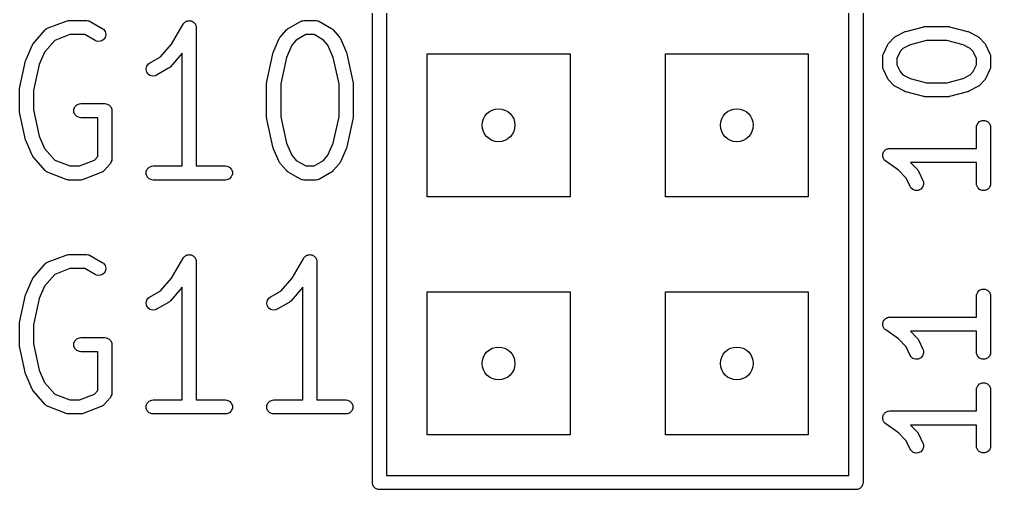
# Model space of a CAD drawing. Extents: x 0.22 to 2.57, y 0.23 to 2.1.
# Drawn here: x 2.1611 to 2.5687, y 0.5959 to 0.7933 of the extents above; entities that cross this region are included whole.
import ezdxf

# ---------------------------------------------------------------- set-up
doc = ezdxf.new("R2010")
doc.units = 0
doc.header["$MEASUREMENT"] = 0
doc.layers.add('BLACK', color=7, linetype='CONTINUOUS')

msp = doc.modelspace()

# ---------------------------------------------------------------- linework, layer by layer
at = {"layer": 'BLACK', "linetype": 'CONTINUOUS'}
for p, q in [((2.30925, 0.59882), (2.30925, 1.79882)), ((2.51516, 1.79882), (2.51516, 0.59882)), ((2.31516, 1.79587), (2.31516, 0.60177)), ((2.50925, 0.60177), (2.50925, 1.79587)), ((2.17312, 0.78967), (2.18072, 0.79258)), ((2.18072, 0.79258), (2.18115, 0.79269)), ((2.18115, 0.79269), (2.1812, 0.79271)), ((2.1812, 0.79271), (2.18124, 0.79272)), ((2.18124, 0.79272), (2.18128, 0.79273)), ((2.18128, 0.79273), (2.18133, 0.79273)), ((2.18133, 0.79273), (2.18177, 0.79277)), ((2.18177, 0.79277), (2.18937, 0.79277)), ((2.18937, 0.79277), (2.18994, 0.79271)), ((2.18994, 0.79271), (2.19012, 0.79264)), ((2.19012, 0.79264), (2.19031, 0.79262)), ((2.19031, 0.79262), (2.19084, 0.79238)), ((2.19084, 0.79238), (2.1959, 0.78947)), ((2.22492, 0.78283), (2.22984, 0.7913)), ((2.22984, 0.7913), (2.22992, 0.79141)), ((2.22992, 0.79141), (2.22994, 0.79146)), ((2.22994, 0.79146), (2.22999, 0.79151)), ((2.22999, 0.79151), (2.23018, 0.79177)), ((2.23018, 0.79177), (2.23048, 0.792)), ((2.23048, 0.792), (2.23075, 0.79227)), ((2.23075, 0.79227), (2.23093, 0.79235)), ((2.23093, 0.79235), (2.23109, 0.79247)), ((2.23109, 0.79247), (2.23146, 0.79257)), ((2.23146, 0.79257), (2.23182, 0.79271)), ((2.23182, 0.79271), (2.23201, 0.79271)), ((2.23201, 0.79271), (2.23221, 0.79277)), ((2.23221, 0.79277), (2.23258, 0.79271)), ((2.23258, 0.79271), (2.23297, 0.79271)), ((2.23297, 0.79271), (2.23315, 0.79264)), ((2.23315, 0.79264), (2.23335, 0.79261)), ((2.23335, 0.79261), (2.23368, 0.79242)), ((2.23368, 0.79242), (2.23403, 0.79227)), ((2.23403, 0.79227), (2.23417, 0.79213)), ((2.23417, 0.79213), (2.23434, 0.79203)), ((2.23434, 0.79203), (2.23458, 0.79173)), ((2.23458, 0.79173), (2.23485, 0.79146)), ((2.23485, 0.79146), (2.23492, 0.79128)), ((2.23492, 0.79128), (2.23504, 0.79112)), ((2.23504, 0.79112), (2.23514, 0.79075)), ((2.23514, 0.79075), (2.23529, 0.79039)), ((2.27395, 0.78947), (2.27901, 0.79238)), ((2.27901, 0.79238), (2.27954, 0.79262)), ((2.27954, 0.79262), (2.27973, 0.79264)), ((2.27973, 0.79264), (2.2799, 0.79271)), ((2.2799, 0.79271), (2.28048, 0.79277)), ((2.28048, 0.79277), (2.28554, 0.79277)), ((2.28554, 0.79277), (2.28612, 0.79271)), ((2.28612, 0.79271), (2.28629, 0.79264)), ((2.28629, 0.79264), (2.28648, 0.79262)), ((2.28648, 0.79262), (2.28701, 0.79238)), ((2.28701, 0.79238), (2.29207, 0.78947)), ((2.16689, 0.78304), (2.17195, 0.78885)), ((2.17195, 0.78885), (2.17237, 0.78925)), ((2.17237, 0.78925), (2.1725, 0.78931)), ((2.1725, 0.78931), (2.17261, 0.78941)), ((2.17261, 0.78941), (2.17312, 0.78967)), ((2.18232, 0.78687), (2.17592, 0.78442)), ((2.18858, 0.78687), (2.18232, 0.78687)), ((2.19296, 0.78435), (2.18858, 0.78687)), ((2.1959, 0.78947), (2.19637, 0.78914)), ((2.19637, 0.78914), (2.19707, 0.78822)), ((2.19707, 0.78822), (2.19737, 0.78711)), ((2.19737, 0.78711), (2.19723, 0.78597)), ((2.23529, 0.79039), (2.23532, 0.79008)), ((2.23532, 0.79008), (2.23534, 0.79)), ((2.23534, 0.79), (2.23533, 0.78995)), ((2.23533, 0.78995), (2.23534, 0.78982)), ((2.23534, 0.78982), (2.23534, 0.73175)), ((2.27066, 0.78595), (2.27319, 0.78885)), ((2.27319, 0.78885), (2.27343, 0.78908)), ((2.27343, 0.78908), (2.27348, 0.78914)), ((2.27348, 0.78914), (2.27355, 0.78919)), ((2.27355, 0.78919), (2.27361, 0.78925)), ((2.27361, 0.78925), (2.27368, 0.78928)), ((2.27368, 0.78928), (2.27395, 0.78947)), ((2.28127, 0.78687), (2.27732, 0.7846)), ((2.28475, 0.78687), (2.28127, 0.78687)), ((2.2887, 0.7846), (2.28475, 0.78687)), ((2.29207, 0.78947), (2.29234, 0.78928)), ((2.29234, 0.78928), (2.29241, 0.78925)), ((2.29241, 0.78925), (2.29247, 0.78919)), ((2.29247, 0.78919), (2.29254, 0.78914)), ((2.29254, 0.78914), (2.29259, 0.78908)), ((2.29259, 0.78908), (2.29283, 0.78885)), ((2.29283, 0.78885), (2.29536, 0.78595)), ((2.52875, 0.78603), (2.5325, 0.788)), ((2.5325, 0.788), (2.53255, 0.78802)), ((2.53255, 0.78802), (2.53258, 0.78804)), ((2.53258, 0.78804), (2.53281, 0.78812)), ((2.53281, 0.78812), (2.53303, 0.78821)), ((2.53303, 0.78821), (2.53306, 0.78822)), ((2.53306, 0.78822), (2.53312, 0.78824)), ((2.53312, 0.78824), (2.54062, 0.79021)), ((2.54062, 0.79021), (2.54074, 0.79023)), ((2.54074, 0.79023), (2.54079, 0.79025)), ((2.54079, 0.79025), (2.54099, 0.79027)), ((2.54099, 0.79027), (2.54119, 0.7903)), ((2.54119, 0.7903), (2.54124, 0.79029)), ((2.54124, 0.79029), (2.54137, 0.7903)), ((2.54137, 0.7903), (2.55074, 0.7903)), ((2.55074, 0.7903), (2.55087, 0.79029)), ((2.55087, 0.79029), (2.55092, 0.7903)), ((2.55092, 0.7903), (2.55112, 0.79027)), ((2.55112, 0.79027), (2.55132, 0.79025)), ((2.55132, 0.79025), (2.55137, 0.79023)), ((2.55137, 0.79023), (2.55149, 0.79021)), ((2.55149, 0.79021), (2.55899, 0.78824)), ((2.55899, 0.78824), (2.55905, 0.78822)), ((2.55905, 0.78822), (2.55908, 0.78821)), ((2.55908, 0.78821), (2.5593, 0.78812)), ((2.5593, 0.78812), (2.55953, 0.78804)), ((2.55953, 0.78804), (2.55956, 0.78802)), ((2.55956, 0.78802), (2.55961, 0.788)), ((2.55961, 0.788), (2.56336, 0.78603)), ((2.16656, 0.78257), (2.16663, 0.78267)), ((2.16663, 0.78267), (2.16669, 0.78278)), ((2.16669, 0.78278), (2.16675, 0.78284)), ((2.16675, 0.78284), (2.16689, 0.78304)), ((2.17592, 0.78442), (2.17164, 0.7795)), ((2.19349, 0.78411), (2.19296, 0.78435)), ((2.19463, 0.78397), (2.19349, 0.78411)), ((2.19574, 0.78427), (2.19463, 0.78397)), ((2.19665, 0.78497), (2.19574, 0.78427)), ((2.19723, 0.78597), (2.19665, 0.78497)), ((2.22037, 0.7776), (2.22492, 0.78283)), ((2.26765, 0.77937), (2.27018, 0.78519)), ((2.27018, 0.78519), (2.2703, 0.7854)), ((2.2703, 0.7854), (2.27032, 0.78547)), ((2.27032, 0.78547), (2.2704, 0.78558)), ((2.2704, 0.78558), (2.27046, 0.78569)), ((2.27046, 0.78569), (2.27052, 0.78574)), ((2.27052, 0.78574), (2.27066, 0.78595)), ((2.27732, 0.7846), (2.27541, 0.78241)), ((2.29061, 0.78241), (2.2887, 0.7846)), ((2.29536, 0.78595), (2.2955, 0.78574)), ((2.2955, 0.78574), (2.29556, 0.78569)), ((2.29556, 0.78569), (2.29562, 0.78558)), ((2.29562, 0.78558), (2.2957, 0.78547)), ((2.2957, 0.78547), (2.29572, 0.7854)), ((2.29572, 0.7854), (2.29584, 0.78519)), ((2.29584, 0.78519), (2.29837, 0.77937)), ((2.5237, 0.77878), (2.52558, 0.78271)), ((2.52558, 0.78271), (2.52572, 0.78295)), ((2.52572, 0.78295), (2.52575, 0.78302)), ((2.52575, 0.78302), (2.52582, 0.78311)), ((2.52582, 0.78311), (2.52588, 0.78321)), ((2.52588, 0.78321), (2.52594, 0.78326)), ((2.52594, 0.78326), (2.52611, 0.78348)), ((2.52611, 0.78348), (2.52798, 0.78545)), ((2.52798, 0.78545), (2.52821, 0.78565)), ((2.52821, 0.78565), (2.52826, 0.78571)), ((2.52826, 0.78571), (2.52835, 0.78576)), ((2.52835, 0.78576), (2.52842, 0.78583)), ((2.52842, 0.78583), (2.52849, 0.78586)), ((2.52849, 0.78586), (2.52875, 0.78603)), ((2.53494, 0.78261), (2.53192, 0.78102)), ((2.54175, 0.7844), (2.53494, 0.78261)), ((2.55036, 0.7844), (2.54175, 0.7844)), ((2.55717, 0.78261), (2.55036, 0.7844)), ((2.56019, 0.78102), (2.55717, 0.78261)), ((2.56336, 0.78603), (2.56362, 0.78586)), ((2.56362, 0.78586), (2.56369, 0.78583)), ((2.56369, 0.78583), (2.56377, 0.78576)), ((2.56377, 0.78576), (2.56385, 0.78571)), ((2.56385, 0.78571), (2.5639, 0.78565)), ((2.5639, 0.78565), (2.56413, 0.78545)), ((2.56413, 0.78545), (2.566, 0.78348)), ((2.566, 0.78348), (2.56618, 0.78326)), ((2.56618, 0.78326), (2.56623, 0.78321)), ((2.56623, 0.78321), (2.56629, 0.78311)), ((2.56629, 0.78311), (2.56636, 0.78302)), ((2.56636, 0.78302), (2.56639, 0.78295)), ((2.56639, 0.78295), (2.56653, 0.78271)), ((2.56653, 0.78271), (2.56841, 0.77878)), ((2.16388, 0.77647), (2.16641, 0.78228)), ((2.16641, 0.78228), (2.16653, 0.7825)), ((2.16653, 0.7825), (2.16656, 0.78257)), ((2.17164, 0.7795), (2.16941, 0.77438)), ((2.22944, 0.77903), (2.22449, 0.77335)), ((2.22944, 0.73175), (2.22944, 0.77903)), ((2.26494, 0.7672), (2.26747, 0.77882)), ((2.26747, 0.77882), (2.26765, 0.77937)), ((2.27541, 0.78241), (2.27318, 0.77728)), ((2.29284, 0.77728), (2.29061, 0.78241)), ((2.29837, 0.77937), (2.29855, 0.77882)), ((2.29855, 0.77882), (2.30108, 0.7672)), ((2.3322, 0.71882), (2.3322, 0.77882)), ((2.3322, 0.77882), (2.3922, 0.77882)), ((2.3922, 0.77882), (2.3922, 0.71882)), ((2.4322, 0.71882), (2.4322, 0.77882)), ((2.4322, 0.77882), (2.4922, 0.77882)), ((2.4922, 0.77882), (2.4922, 0.71882)), ((2.52351, 0.77823), (2.5237, 0.77878)), ((2.53071, 0.77975), (2.52932, 0.77684)), ((2.53192, 0.78102), (2.53071, 0.77975)), ((2.5614, 0.77975), (2.56019, 0.78102)), ((2.56279, 0.77684), (2.5614, 0.77975)), ((2.56841, 0.77878), (2.5686, 0.77823)), ((2.16117, 0.76429), (2.1637, 0.77592)), ((2.1637, 0.77592), (2.16388, 0.77647)), ((2.21456, 0.7737), (2.21526, 0.77461)), ((2.21526, 0.77461), (2.21574, 0.77494)), ((2.21574, 0.77494), (2.22037, 0.7776)), ((2.27318, 0.77728), (2.27078, 0.76625)), ((2.29524, 0.76625), (2.29284, 0.77728)), ((2.52342, 0.77751), (2.52347, 0.77808)), ((2.52342, 0.77357), (2.52342, 0.77751)), ((2.52347, 0.77808), (2.5235, 0.77815)), ((2.5235, 0.77815), (2.52351, 0.77823)), ((2.52932, 0.77684), (2.52932, 0.77424)), ((2.56279, 0.77424), (2.56279, 0.77684)), ((2.5686, 0.77823), (2.56861, 0.77815)), ((2.56861, 0.77815), (2.56864, 0.77808)), ((2.56864, 0.77808), (2.56869, 0.77751)), ((2.56869, 0.77751), (2.56869, 0.77357)), ((2.16941, 0.77438), (2.16701, 0.76335)), ((2.21426, 0.77258), (2.21456, 0.7737)), ((2.21441, 0.77144), (2.21426, 0.77258)), ((2.21498, 0.77044), (2.21441, 0.77144)), ((2.21589, 0.76974), (2.21498, 0.77044)), ((2.22374, 0.77273), (2.21868, 0.76982)), ((2.224, 0.77292), (2.22374, 0.77273)), ((2.22407, 0.77295), (2.224, 0.77292)), ((2.22414, 0.77301), (2.22407, 0.77295)), ((2.22421, 0.77306), (2.22414, 0.77301)), ((2.22426, 0.77312), (2.22421, 0.77306)), ((2.22449, 0.77335), (2.22426, 0.77312)), ((2.52347, 0.77299), (2.52342, 0.77357)), ((2.5235, 0.77292), (2.52347, 0.77299)), ((2.52351, 0.77285), (2.5235, 0.77292)), ((2.5237, 0.7723), (2.52351, 0.77285)), ((2.52558, 0.76836), (2.5237, 0.7723)), ((2.52932, 0.77424), (2.53071, 0.77133)), ((2.53071, 0.77133), (2.53192, 0.77005)), ((2.56019, 0.77005), (2.5614, 0.77133)), ((2.5614, 0.77133), (2.56279, 0.77424)), ((2.56841, 0.7723), (2.56653, 0.76836)), ((2.5686, 0.77285), (2.56841, 0.7723)), ((2.56861, 0.77292), (2.5686, 0.77285)), ((2.56864, 0.77299), (2.56861, 0.77292)), ((2.56869, 0.77357), (2.56864, 0.77299)), ((2.21701, 0.76944), (2.21589, 0.76974)), ((2.21815, 0.76958), (2.21701, 0.76944)), ((2.21868, 0.76982), (2.21815, 0.76958)), ((2.26487, 0.76662), (2.2649, 0.76689)), ((2.26488, 0.76661), (2.26487, 0.76662)), ((2.26487, 0.76657), (2.26488, 0.76661)), ((2.26487, 0.75204), (2.26487, 0.76657)), ((2.2649, 0.76689), (2.26493, 0.76715)), ((2.26493, 0.76715), (2.26494, 0.76716)), ((2.26494, 0.76716), (2.26494, 0.7672)), ((2.30108, 0.7672), (2.30109, 0.76716)), ((2.30109, 0.76716), (2.30109, 0.76715)), ((2.30109, 0.76715), (2.30112, 0.76689)), ((2.30112, 0.76689), (2.30115, 0.76662)), ((2.30115, 0.76662), (2.30114, 0.76661)), ((2.30114, 0.76661), (2.30115, 0.76657)), ((2.30115, 0.76657), (2.30115, 0.75204)), ((2.52572, 0.76813), (2.52558, 0.76836)), ((2.52575, 0.76805), (2.52572, 0.76813)), ((2.52582, 0.76796), (2.52575, 0.76805)), ((2.52588, 0.76787), (2.52582, 0.76796)), ((2.52594, 0.76782), (2.52588, 0.76787)), ((2.52611, 0.7676), (2.52594, 0.76782)), ((2.52798, 0.76563), (2.52611, 0.7676)), ((2.53192, 0.77005), (2.53494, 0.76847)), ((2.53494, 0.76847), (2.54175, 0.76668)), ((2.54175, 0.76668), (2.55036, 0.76668)), ((2.55036, 0.76668), (2.55717, 0.76847)), ((2.55717, 0.76847), (2.56019, 0.77005)), ((2.566, 0.7676), (2.56413, 0.76563)), ((2.56618, 0.76782), (2.566, 0.7676)), ((2.56623, 0.76787), (2.56618, 0.76782)), ((2.56629, 0.76796), (2.56623, 0.76787)), ((2.56636, 0.76805), (2.56629, 0.76796)), ((2.56639, 0.76813), (2.56636, 0.76805)), ((2.56653, 0.76836), (2.56639, 0.76813)), ((2.1611, 0.76372), (2.16113, 0.76398)), ((2.16111, 0.7637), (2.1611, 0.76372)), ((2.1611, 0.76367), (2.16111, 0.7637)), ((2.1611, 0.75495), (2.1611, 0.76367)), ((2.16113, 0.76398), (2.16116, 0.76424)), ((2.16116, 0.76424), (2.16117, 0.76426)), ((2.16117, 0.76426), (2.16117, 0.76429)), ((2.16701, 0.76335), (2.16701, 0.75527)), ((2.27078, 0.76625), (2.27078, 0.75236)), ((2.29524, 0.75236), (2.29524, 0.76625)), ((2.52821, 0.76543), (2.52798, 0.76563)), ((2.52826, 0.76537), (2.52821, 0.76543)), ((2.52835, 0.76531), (2.52826, 0.76537)), ((2.52842, 0.76525), (2.52835, 0.76531)), ((2.52849, 0.76522), (2.52842, 0.76525)), ((2.52875, 0.76505), (2.52849, 0.76522)), ((2.5325, 0.76308), (2.52875, 0.76505)), ((2.53255, 0.76306), (2.5325, 0.76308)), ((2.53258, 0.76304), (2.53255, 0.76306)), ((2.53281, 0.76296), (2.53258, 0.76304)), ((2.53303, 0.76286), (2.53281, 0.76296)), ((2.53306, 0.76286), (2.53303, 0.76286)), ((2.53312, 0.76284), (2.53306, 0.76286)), ((2.54062, 0.76087), (2.53312, 0.76284)), ((2.55899, 0.76284), (2.55149, 0.76087)), ((2.55905, 0.76286), (2.55899, 0.76284)), ((2.55908, 0.76286), (2.55905, 0.76286)), ((2.5593, 0.76296), (2.55908, 0.76286)), ((2.55953, 0.76304), (2.5593, 0.76296)), ((2.55956, 0.76306), (2.55953, 0.76304)), ((2.55961, 0.76308), (2.55956, 0.76306)), ((2.56336, 0.76505), (2.55961, 0.76308)), ((2.56362, 0.76522), (2.56336, 0.76505)), ((2.56369, 0.76525), (2.56362, 0.76522)), ((2.56377, 0.76531), (2.56369, 0.76525)), ((2.56385, 0.76537), (2.56377, 0.76531)), ((2.5639, 0.76543), (2.56385, 0.76537)), ((2.56413, 0.76563), (2.5639, 0.76543)), ((2.54074, 0.76085), (2.54062, 0.76087)), ((2.54079, 0.76083), (2.54074, 0.76085)), ((2.54099, 0.76081), (2.54079, 0.76083)), ((2.54119, 0.76078), (2.54099, 0.76081)), ((2.54124, 0.76079), (2.54119, 0.76078)), ((2.54137, 0.76077), (2.54124, 0.76079)), ((2.55074, 0.76077), (2.54137, 0.76077)), ((2.55087, 0.76079), (2.55074, 0.76077)), ((2.55092, 0.76078), (2.55087, 0.76079)), ((2.55112, 0.76081), (2.55092, 0.76078)), ((2.55132, 0.76083), (2.55112, 0.76081)), ((2.55137, 0.76085), (2.55132, 0.76083)), ((2.55149, 0.76087), (2.55137, 0.76085)), ((2.16111, 0.75491), (2.1611, 0.75495)), ((2.1611, 0.75489), (2.16111, 0.75491)), ((2.16113, 0.75463), (2.1611, 0.75489)), ((2.16116, 0.75437), (2.16113, 0.75463)), ((2.16117, 0.75436), (2.16116, 0.75437)), ((2.16117, 0.75432), (2.16117, 0.75436)), ((2.1637, 0.7427), (2.16117, 0.75432)), ((2.16701, 0.75527), (2.16941, 0.74424)), ((2.18394, 0.75552), (2.18438, 0.75659)), ((2.18394, 0.75437), (2.18394, 0.75552)), ((2.18438, 0.75331), (2.18394, 0.75437)), ((2.18438, 0.75659), (2.18519, 0.7574)), ((2.18519, 0.7574), (2.18626, 0.75784)), ((2.18626, 0.75784), (2.18683, 0.7579)), ((2.18683, 0.7579), (2.19696, 0.7579)), ((2.19696, 0.7579), (2.19753, 0.75784)), ((2.19753, 0.75784), (2.1986, 0.7574)), ((2.1986, 0.7574), (2.19941, 0.75659)), ((2.19941, 0.75659), (2.19985, 0.75552)), ((2.19985, 0.75552), (2.19991, 0.75495)), ((2.19991, 0.75495), (2.19991, 0.73461)), ((2.18519, 0.75249), (2.18438, 0.75331)), ((2.18626, 0.75205), (2.18519, 0.75249)), ((2.18683, 0.75199), (2.18626, 0.75205)), ((2.19401, 0.75199), (2.18683, 0.75199)), ((2.19401, 0.73571), (2.19401, 0.75199)), ((2.26488, 0.75201), (2.26487, 0.75204)), ((2.26487, 0.75199), (2.26488, 0.75201)), ((2.2649, 0.75173), (2.26487, 0.75199)), ((2.26493, 0.75147), (2.2649, 0.75173)), ((2.26494, 0.75145), (2.26493, 0.75147)), ((2.26494, 0.75141), (2.26494, 0.75145)), ((2.26747, 0.73979), (2.26494, 0.75141)), ((2.27078, 0.75236), (2.27318, 0.74133)), ((2.29284, 0.74133), (2.29524, 0.75236)), ((2.30108, 0.75141), (2.29855, 0.73979)), ((2.30109, 0.75145), (2.30108, 0.75141)), ((2.30112, 0.75173), (2.30109, 0.75147)), ((2.30109, 0.75147), (2.30109, 0.75145)), ((2.30115, 0.75199), (2.30112, 0.75173)), ((2.30115, 0.75204), (2.30114, 0.75201)), ((2.30114, 0.75201), (2.30115, 0.75199)), ((2.56329, 0.74962), (2.5641, 0.75043)), ((2.5641, 0.75043), (2.56516, 0.75088)), ((2.56516, 0.75088), (2.56632, 0.75088)), ((2.56632, 0.75088), (2.56738, 0.75043)), ((2.56738, 0.75043), (2.5682, 0.74962)), ((2.56279, 0.74798), (2.56284, 0.74856)), ((2.56279, 0.73912), (2.56279, 0.74798)), ((2.56284, 0.74856), (2.56329, 0.74962)), ((2.5682, 0.74962), (2.56864, 0.74856)), ((2.56864, 0.74856), (2.56869, 0.74798)), ((2.56869, 0.74798), (2.56869, 0.72436)), ((2.16382, 0.74234), (2.1637, 0.7427)), ((2.16388, 0.74215), (2.16382, 0.74234)), ((2.16641, 0.73633), (2.16388, 0.74215)), ((2.16941, 0.74424), (2.17164, 0.73911)), ((2.17164, 0.73911), (2.17592, 0.73419)), ((2.26758, 0.73945), (2.26747, 0.73979)), ((2.26765, 0.73924), (2.26758, 0.73945)), ((2.27018, 0.73343), (2.26765, 0.73924)), ((2.27318, 0.74133), (2.27541, 0.7362)), ((2.29061, 0.7362), (2.29284, 0.74133)), ((2.29837, 0.73924), (2.29584, 0.73343)), ((2.29855, 0.73979), (2.29837, 0.73924)), ((2.29855, 0.73979), (2.29855, 0.73979)), ((2.52382, 0.73757), (2.52392, 0.73781)), ((2.52392, 0.73781), (2.52414, 0.73804)), ((2.52414, 0.73804), (2.52433, 0.7383)), ((2.52433, 0.7383), (2.52455, 0.73844)), ((2.52455, 0.73844), (2.52473, 0.73862)), ((2.52473, 0.73862), (2.52503, 0.73875)), ((2.52503, 0.73875), (2.5253, 0.73892)), ((2.5253, 0.73892), (2.52556, 0.73897)), ((2.52556, 0.73897), (2.52579, 0.73906)), ((2.52579, 0.73906), (2.52637, 0.73912)), ((2.52637, 0.73912), (2.56279, 0.73912)), ((2.16653, 0.73612), (2.16641, 0.73633)), ((2.16656, 0.73604), (2.16653, 0.73612)), ((2.16663, 0.73594), (2.16656, 0.73604)), ((2.16669, 0.73583), (2.16663, 0.73594)), ((2.16675, 0.73577), (2.16669, 0.73583)), ((2.16689, 0.73557), (2.16675, 0.73577)), ((2.17195, 0.72976), (2.16689, 0.73557)), ((2.17592, 0.73419), (2.18232, 0.73175)), ((2.18629, 0.73175), (2.19268, 0.73419)), ((2.19268, 0.73419), (2.19401, 0.73571)), ((2.19985, 0.73403), (2.19967, 0.73359)), ((2.19987, 0.73418), (2.19985, 0.73403)), ((2.19989, 0.73423), (2.19987, 0.73418)), ((2.19991, 0.73461), (2.19988, 0.73431)), ((2.19988, 0.73431), (2.19989, 0.73423)), ((2.27541, 0.7362), (2.27732, 0.73401)), ((2.27732, 0.73401), (2.28127, 0.73175)), ((2.28475, 0.73175), (2.2887, 0.73401)), ((2.2887, 0.73401), (2.29061, 0.7362)), ((2.52342, 0.73623), (2.52347, 0.73649)), ((2.52347, 0.73592), (2.52342, 0.73623)), ((2.52347, 0.73674), (2.5236, 0.73704)), ((2.52347, 0.73649), (2.52347, 0.73674)), ((2.52347, 0.73559), (2.52347, 0.73592)), ((2.52357, 0.73535), (2.52347, 0.73559)), ((2.52362, 0.7351), (2.52357, 0.73535)), ((2.5236, 0.73704), (2.52367, 0.73736)), ((2.52379, 0.73483), (2.52362, 0.7351)), ((2.52367, 0.73736), (2.52382, 0.73757)), ((2.52392, 0.73453), (2.52379, 0.73483)), ((2.5241, 0.73435), (2.52392, 0.73453)), ((2.52424, 0.73413), (2.5241, 0.73435)), ((2.52468, 0.73375), (2.52424, 0.73413)), ((2.53006, 0.72998), (2.52468, 0.73375)), ((2.17237, 0.72936), (2.17195, 0.72976)), ((2.18232, 0.73175), (2.18629, 0.73175)), ((2.19665, 0.72976), (2.19623, 0.72936)), ((2.19919, 0.73267), (2.19665, 0.72976)), ((2.19936, 0.73291), (2.19919, 0.73267)), ((2.19941, 0.73297), (2.19936, 0.73291)), ((2.19944, 0.73302), (2.19941, 0.73297)), ((2.19952, 0.73314), (2.19944, 0.73302)), ((2.19967, 0.73359), (2.19952, 0.73314)), ((2.21431, 0.72937), (2.21475, 0.73044)), ((2.21475, 0.73044), (2.21557, 0.73125)), ((2.21557, 0.73125), (2.21663, 0.73169)), ((2.21663, 0.73169), (2.21721, 0.73175)), ((2.21721, 0.73175), (2.22944, 0.73175)), ((2.23534, 0.73175), (2.24758, 0.73175)), ((2.24758, 0.73175), (2.24815, 0.73169)), ((2.24815, 0.73169), (2.24922, 0.73125)), ((2.24922, 0.73125), (2.25003, 0.73044)), ((2.25003, 0.73044), (2.25047, 0.72937)), ((2.2703, 0.73321), (2.27018, 0.73343)), ((2.27032, 0.73314), (2.2703, 0.73321)), ((2.2704, 0.73303), (2.27032, 0.73314)), ((2.27046, 0.73292), (2.2704, 0.73303)), ((2.27052, 0.73287), (2.27046, 0.73292)), ((2.27066, 0.73267), (2.27052, 0.73287)), ((2.27319, 0.72976), (2.27066, 0.73267)), ((2.27343, 0.72954), (2.27319, 0.72976)), ((2.28127, 0.73175), (2.28475, 0.73175)), ((2.29283, 0.72976), (2.29259, 0.72954)), ((2.29536, 0.73267), (2.29283, 0.72976)), ((2.2955, 0.73287), (2.29536, 0.73267)), ((2.29556, 0.73292), (2.2955, 0.73287)), ((2.29562, 0.73303), (2.29556, 0.73292)), ((2.2957, 0.73314), (2.29562, 0.73303)), ((2.29572, 0.73321), (2.2957, 0.73314)), ((2.29584, 0.73343), (2.29572, 0.73321)), ((2.53328, 0.7266), (2.53006, 0.72998)), ((2.56279, 0.73322), (2.53514, 0.73322)), ((2.53514, 0.73322), (2.53788, 0.73033)), ((2.53788, 0.73033), (2.53805, 0.73011)), ((2.53805, 0.73011), (2.53811, 0.73006)), ((2.53811, 0.73006), (2.53817, 0.72996)), ((2.53817, 0.72996), (2.53824, 0.72987)), ((2.53824, 0.72987), (2.53827, 0.7298)), ((2.53827, 0.7298), (2.53841, 0.72956)), ((2.56279, 0.72436), (2.56279, 0.73322)), ((2.1725, 0.7293), (2.17237, 0.72936)), ((2.17261, 0.7292), (2.1725, 0.7293)), ((2.17312, 0.72894), (2.17261, 0.7292)), ((2.18072, 0.72604), (2.17312, 0.72894)), ((2.18115, 0.72592), (2.18072, 0.72604)), ((2.1812, 0.7259), (2.18115, 0.72592)), ((2.18124, 0.72589), (2.1812, 0.7259)), ((2.18128, 0.72588), (2.18124, 0.72589)), ((2.18133, 0.72589), (2.18128, 0.72588)), ((2.18177, 0.72584), (2.18133, 0.72589)), ((2.18683, 0.72584), (2.18177, 0.72584)), ((2.18728, 0.72589), (2.18683, 0.72584)), ((2.18733, 0.72588), (2.18728, 0.72589)), ((2.18737, 0.72589), (2.18733, 0.72588)), ((2.18741, 0.7259), (2.18737, 0.72589)), ((2.18746, 0.72592), (2.18741, 0.7259)), ((2.18789, 0.72604), (2.18746, 0.72592)), ((2.19548, 0.72894), (2.18789, 0.72604)), ((2.196, 0.7292), (2.19548, 0.72894)), ((2.1961, 0.7293), (2.196, 0.7292)), ((2.19623, 0.72936), (2.1961, 0.7293)), ((2.21431, 0.72822), (2.21431, 0.72937)), ((2.21475, 0.72715), (2.21431, 0.72822)), ((2.21557, 0.72634), (2.21475, 0.72715)), ((2.21663, 0.7259), (2.21557, 0.72634)), ((2.21721, 0.72584), (2.21663, 0.7259)), ((2.24758, 0.72584), (2.21721, 0.72584)), ((2.24815, 0.7259), (2.24758, 0.72584)), ((2.24922, 0.72634), (2.24815, 0.7259)), ((2.25003, 0.72715), (2.24922, 0.72634)), ((2.25047, 0.72822), (2.25003, 0.72715)), ((2.25047, 0.72937), (2.25047, 0.72822)), ((2.27348, 0.72948), (2.27343, 0.72954)), ((2.27355, 0.72942), (2.27348, 0.72948)), ((2.27361, 0.72936), (2.27355, 0.72942)), ((2.27368, 0.72933), (2.27361, 0.72936)), ((2.27395, 0.72914), (2.27368, 0.72933)), ((2.27901, 0.72623), (2.27395, 0.72914)), ((2.27954, 0.726), (2.27901, 0.72623)), ((2.27973, 0.72597), (2.27954, 0.726)), ((2.2799, 0.7259), (2.27973, 0.72597)), ((2.28048, 0.72584), (2.2799, 0.7259)), ((2.28554, 0.72584), (2.28048, 0.72584)), ((2.28612, 0.7259), (2.28554, 0.72584)), ((2.28629, 0.72597), (2.28612, 0.7259)), ((2.28648, 0.726), (2.28629, 0.72597)), ((2.28701, 0.72623), (2.28648, 0.726)), ((2.29207, 0.72914), (2.28701, 0.72623)), ((2.29234, 0.72933), (2.29207, 0.72914)), ((2.29241, 0.72936), (2.29234, 0.72933)), ((2.29247, 0.72942), (2.29241, 0.72936)), ((2.29254, 0.72948), (2.29247, 0.72942)), ((2.29259, 0.72954), (2.29254, 0.72948)), ((2.53495, 0.72309), (2.53328, 0.7266)), ((2.53841, 0.72956), (2.54029, 0.72563)), ((2.54029, 0.72563), (2.54048, 0.72508)), ((2.53525, 0.72259), (2.53495, 0.72309)), ((2.53611, 0.72182), (2.53525, 0.72259)), ((2.53719, 0.72144), (2.53611, 0.72182)), ((2.53834, 0.7215), (2.53719, 0.72144)), ((2.53938, 0.72199), (2.53834, 0.7215)), ((2.54016, 0.72285), (2.53938, 0.72199)), ((2.54054, 0.72393), (2.54016, 0.72285)), ((2.54048, 0.72508), (2.54054, 0.72393)), ((2.56284, 0.72378), (2.56279, 0.72436)), ((2.56329, 0.72272), (2.56284, 0.72378)), ((2.5641, 0.7219), (2.56329, 0.72272)), ((2.56516, 0.72146), (2.5641, 0.7219)), ((2.56632, 0.72146), (2.56516, 0.72146)), ((2.56738, 0.7219), (2.56632, 0.72146)), ((2.5682, 0.72272), (2.56738, 0.7219)), ((2.56864, 0.72378), (2.5682, 0.72272)), ((2.56869, 0.72436), (2.56864, 0.72378)), ((2.3922, 0.71882), (2.3322, 0.71882)), ((2.4922, 0.71882), (2.4322, 0.71882)), ((2.17312, 0.69143), (2.18072, 0.69433)), ((2.18072, 0.69433), (2.18115, 0.69445)), ((2.18115, 0.69445), (2.1812, 0.69447)), ((2.1812, 0.69447), (2.18124, 0.69447)), ((2.18124, 0.69447), (2.18128, 0.69448)), ((2.18128, 0.69448), (2.18133, 0.69448)), ((2.18133, 0.69448), (2.18177, 0.69453)), ((2.18177, 0.69453), (2.18937, 0.69453)), ((2.18937, 0.69453), (2.18994, 0.69447)), ((2.18994, 0.69447), (2.19012, 0.6944)), ((2.19012, 0.6944), (2.19031, 0.69437)), ((2.19031, 0.69437), (2.19084, 0.69413)), ((2.19084, 0.69413), (2.1959, 0.69123)), ((2.22492, 0.68458), (2.22984, 0.69306)), ((2.22984, 0.69306), (2.22992, 0.69316)), ((2.22992, 0.69316), (2.22994, 0.69321)), ((2.22994, 0.69321), (2.22999, 0.69327)), ((2.22999, 0.69327), (2.23018, 0.69353)), ((2.23018, 0.69353), (2.23048, 0.69376)), ((2.23048, 0.69376), (2.23075, 0.69403)), ((2.23075, 0.69403), (2.23093, 0.6941)), ((2.23093, 0.6941), (2.23109, 0.69423)), ((2.23109, 0.69423), (2.23146, 0.69432)), ((2.23146, 0.69432), (2.23182, 0.69447)), ((2.23182, 0.69447), (2.23201, 0.69447)), ((2.23201, 0.69447), (2.23221, 0.69452)), ((2.23221, 0.69452), (2.23258, 0.69447)), ((2.23258, 0.69447), (2.23297, 0.69447)), ((2.23297, 0.69447), (2.23315, 0.69439)), ((2.23315, 0.69439), (2.23335, 0.69437)), ((2.23335, 0.69437), (2.23368, 0.69418)), ((2.23368, 0.69418), (2.23403, 0.69403)), ((2.23403, 0.69403), (2.23417, 0.69389)), ((2.23417, 0.69389), (2.23434, 0.69379)), ((2.23434, 0.69379), (2.23458, 0.69348)), ((2.23458, 0.69348), (2.23485, 0.69321)), ((2.23485, 0.69321), (2.23492, 0.69303)), ((2.23492, 0.69303), (2.23504, 0.69287)), ((2.27554, 0.68458), (2.28046, 0.69306)), ((2.28046, 0.69306), (2.28053, 0.69316)), ((2.28053, 0.69316), (2.28056, 0.69321)), ((2.28056, 0.69321), (2.28061, 0.69327)), ((2.28061, 0.69327), (2.28079, 0.69353)), ((2.28079, 0.69353), (2.2811, 0.69376)), ((2.2811, 0.69376), (2.28137, 0.69403)), ((2.28137, 0.69403), (2.28155, 0.6941)), ((2.28155, 0.6941), (2.28171, 0.69423)), ((2.28171, 0.69423), (2.28208, 0.69432)), ((2.28208, 0.69432), (2.28243, 0.69447)), ((2.28243, 0.69447), (2.28263, 0.69447)), ((2.28263, 0.69447), (2.28282, 0.69452)), ((2.28282, 0.69452), (2.2832, 0.69447)), ((2.2832, 0.69447), (2.28359, 0.69447)), ((2.28359, 0.69447), (2.28377, 0.69439)), ((2.28377, 0.69439), (2.28397, 0.69437)), ((2.28397, 0.69437), (2.2843, 0.69418)), ((2.2843, 0.69418), (2.28465, 0.69403)), ((2.28465, 0.69403), (2.28479, 0.69389)), ((2.28479, 0.69389), (2.28496, 0.69379)), ((2.28496, 0.69379), (2.28519, 0.69348)), ((2.28519, 0.69348), (2.28547, 0.69321)), ((2.28547, 0.69321), (2.28554, 0.69303)), ((2.28554, 0.69303), (2.28566, 0.69287)), ((2.16689, 0.6848), (2.17195, 0.69061)), ((2.17195, 0.69061), (2.17237, 0.691)), ((2.17237, 0.691), (2.1725, 0.69107)), ((2.1725, 0.69107), (2.17261, 0.69117)), ((2.17261, 0.69117), (2.17312, 0.69143)), ((2.1959, 0.69123), (2.19637, 0.69089)), ((2.19637, 0.69089), (2.19707, 0.68998)), ((2.19707, 0.68998), (2.19737, 0.68887)), ((2.19737, 0.68887), (2.19723, 0.68773)), ((2.23504, 0.69287), (2.23514, 0.6925)), ((2.23514, 0.6925), (2.23529, 0.69215)), ((2.23529, 0.69215), (2.23532, 0.69183)), ((2.23532, 0.69183), (2.23534, 0.69176)), ((2.23534, 0.69176), (2.23533, 0.69171)), ((2.23533, 0.69171), (2.23534, 0.69157)), ((2.23534, 0.69157), (2.23534, 0.6335)), ((2.28566, 0.69287), (2.28576, 0.6925)), ((2.28576, 0.6925), (2.28591, 0.69215)), ((2.28591, 0.69215), (2.28594, 0.69183)), ((2.28594, 0.69183), (2.28596, 0.69176)), ((2.28596, 0.69176), (2.28595, 0.69171)), ((2.28595, 0.69171), (2.28596, 0.69157)), ((2.28596, 0.69157), (2.28596, 0.6335)), ((2.16675, 0.68459), (2.16689, 0.6848)), ((2.17592, 0.68617), (2.17164, 0.68126)), ((2.18232, 0.68862), (2.17592, 0.68617)), ((2.18858, 0.68862), (2.18232, 0.68862)), ((2.19296, 0.68611), (2.18858, 0.68862)), ((2.19349, 0.68587), (2.19296, 0.68611)), ((2.19463, 0.68572), (2.19349, 0.68587)), ((2.19574, 0.68602), (2.19463, 0.68572)), ((2.19665, 0.68673), (2.19574, 0.68602)), ((2.19723, 0.68773), (2.19665, 0.68673)), ((2.16388, 0.67822), (2.16641, 0.68403)), ((2.16641, 0.68403), (2.16653, 0.68425)), ((2.16653, 0.68425), (2.16656, 0.68432)), ((2.16656, 0.68432), (2.16663, 0.68443)), ((2.16663, 0.68443), (2.16669, 0.68454)), ((2.16669, 0.68454), (2.16675, 0.68459)), ((2.17164, 0.68126), (2.16941, 0.67613)), ((2.22037, 0.67936), (2.22492, 0.68458)), ((2.22944, 0.68078), (2.22449, 0.6751)), ((2.22944, 0.6335), (2.22944, 0.68078)), ((2.27099, 0.67936), (2.27554, 0.68458)), ((2.28006, 0.68078), (2.27511, 0.6751)), ((2.28006, 0.6335), (2.28006, 0.68078)), ((2.16117, 0.66605), (2.1637, 0.67767)), ((2.1637, 0.67767), (2.16388, 0.67822)), ((2.21526, 0.67636), (2.21574, 0.6767)), ((2.21574, 0.6767), (2.22037, 0.67936)), ((2.26588, 0.67636), (2.26635, 0.6767)), ((2.26635, 0.6767), (2.27099, 0.67936)), ((2.3322, 0.61882), (2.3322, 0.67882)), ((2.3322, 0.67882), (2.3922, 0.67882)), ((2.3922, 0.67882), (2.3922, 0.61882)), ((2.4322, 0.61882), (2.4322, 0.67882)), ((2.4322, 0.67882), (2.4922, 0.67882)), ((2.4922, 0.67882), (2.4922, 0.61882)), ((2.56279, 0.67711), (2.56284, 0.67769)), ((2.56279, 0.66826), (2.56279, 0.67711)), ((2.56284, 0.67769), (2.56329, 0.67875)), ((2.56329, 0.67875), (2.5641, 0.67957)), ((2.5641, 0.67957), (2.56516, 0.68001)), ((2.56516, 0.68001), (2.56632, 0.68001)), ((2.56632, 0.68001), (2.56738, 0.67957)), ((2.56738, 0.67957), (2.5682, 0.67875)), ((2.5682, 0.67875), (2.56864, 0.67769)), ((2.56864, 0.67769), (2.56869, 0.67711)), ((2.56869, 0.67711), (2.56869, 0.65349)), ((2.16941, 0.67613), (2.16701, 0.6651)), ((2.21426, 0.67434), (2.21456, 0.67545)), ((2.21441, 0.6732), (2.21426, 0.67434)), ((2.21498, 0.6722), (2.21441, 0.6732)), ((2.21456, 0.67545), (2.21526, 0.67636)), ((2.22374, 0.67448), (2.21868, 0.67158)), ((2.224, 0.67467), (2.22374, 0.67448)), ((2.22407, 0.67471), (2.224, 0.67467)), ((2.22414, 0.67477), (2.22407, 0.67471)), ((2.22421, 0.67482), (2.22414, 0.67477)), ((2.22426, 0.67488), (2.22421, 0.67482)), ((2.22449, 0.6751), (2.22426, 0.67488)), ((2.26488, 0.67434), (2.26518, 0.67545)), ((2.26503, 0.6732), (2.26488, 0.67434)), ((2.2656, 0.6722), (2.26503, 0.6732)), ((2.26518, 0.67545), (2.26588, 0.67636)), ((2.27436, 0.67448), (2.26929, 0.67158)), ((2.27462, 0.67467), (2.27436, 0.67448)), ((2.27469, 0.67471), (2.27462, 0.67467)), ((2.27476, 0.67477), (2.27469, 0.67471)), ((2.27483, 0.67482), (2.27476, 0.67477)), ((2.27487, 0.67488), (2.27483, 0.67482)), ((2.27511, 0.6751), (2.27487, 0.67488)), ((2.21589, 0.67149), (2.21498, 0.6722)), ((2.21701, 0.67119), (2.21589, 0.67149)), ((2.21815, 0.67134), (2.21701, 0.67119)), ((2.21868, 0.67158), (2.21815, 0.67134)), ((2.26651, 0.67149), (2.2656, 0.6722)), ((2.26762, 0.67119), (2.26651, 0.67149)), ((2.26877, 0.67134), (2.26762, 0.67119)), ((2.26929, 0.67158), (2.26877, 0.67134)), ((2.1611, 0.66547), (2.16113, 0.66574)), ((2.16111, 0.66546), (2.1611, 0.66547)), ((2.1611, 0.66542), (2.16111, 0.66546)), ((2.1611, 0.6567), (2.1611, 0.66542)), ((2.16113, 0.66574), (2.16116, 0.666)), ((2.16116, 0.666), (2.16117, 0.66601)), ((2.16117, 0.66601), (2.16117, 0.66605)), ((2.16701, 0.6651), (2.16701, 0.65702)), ((2.52342, 0.66537), (2.52347, 0.66562)), ((2.52347, 0.66505), (2.52342, 0.66537)), ((2.52347, 0.66588), (2.5236, 0.66618)), ((2.52347, 0.66562), (2.52347, 0.66588)), ((2.52347, 0.66473), (2.52347, 0.66505)), ((2.52357, 0.66449), (2.52347, 0.66473)), ((2.52362, 0.66423), (2.52357, 0.66449)), ((2.5236, 0.66618), (2.52367, 0.66649)), ((2.52367, 0.66649), (2.52382, 0.6667)), ((2.52382, 0.6667), (2.52392, 0.66694)), ((2.52392, 0.66694), (2.52414, 0.66717)), ((2.52414, 0.66717), (2.52433, 0.66744)), ((2.52433, 0.66744), (2.52455, 0.66757)), ((2.52455, 0.66757), (2.52473, 0.66776)), ((2.52473, 0.66776), (2.52503, 0.66788)), ((2.52503, 0.66788), (2.5253, 0.66805)), ((2.5253, 0.66805), (2.52556, 0.6681)), ((2.52556, 0.6681), (2.52579, 0.6682)), ((2.52579, 0.6682), (2.52637, 0.66826)), ((2.52637, 0.66826), (2.56279, 0.66826)), ((2.52379, 0.66396), (2.52362, 0.66423)), ((2.52392, 0.66366), (2.52379, 0.66396)), ((2.5241, 0.66348), (2.52392, 0.66366)), ((2.52424, 0.66326), (2.5241, 0.66348)), ((2.52468, 0.66288), (2.52424, 0.66326)), ((2.53006, 0.65912), (2.52468, 0.66288)), ((2.56279, 0.66235), (2.53514, 0.66235)), ((2.53514, 0.66235), (2.53788, 0.65946)), ((2.56279, 0.65349), (2.56279, 0.66235)), ((2.16111, 0.65667), (2.1611, 0.6567)), ((2.1611, 0.65665), (2.16111, 0.65667)), ((2.16113, 0.65639), (2.1611, 0.65665)), ((2.16116, 0.65613), (2.16113, 0.65639)), ((2.16701, 0.65702), (2.16941, 0.64599)), ((2.18394, 0.65728), (2.18438, 0.65834)), ((2.18394, 0.65613), (2.18394, 0.65728)), ((2.18438, 0.65834), (2.18519, 0.65916)), ((2.18519, 0.65916), (2.18626, 0.6596)), ((2.18626, 0.6596), (2.18683, 0.65966)), ((2.18683, 0.65966), (2.19696, 0.65966)), ((2.19696, 0.65966), (2.19753, 0.6596)), ((2.19753, 0.6596), (2.1986, 0.65916)), ((2.1986, 0.65916), (2.19941, 0.65834)), ((2.19941, 0.65834), (2.19985, 0.65728)), ((2.19985, 0.65728), (2.19991, 0.6567)), ((2.19991, 0.6567), (2.19991, 0.63636)), ((2.53328, 0.65573), (2.53006, 0.65912)), ((2.53788, 0.65946), (2.53805, 0.65925)), ((2.53805, 0.65925), (2.53811, 0.65919)), ((2.53811, 0.65919), (2.53817, 0.6591)), ((2.53817, 0.6591), (2.53824, 0.65901)), ((2.53824, 0.65901), (2.53827, 0.65894)), ((2.53827, 0.65894), (2.53841, 0.6587)), ((2.53841, 0.6587), (2.54029, 0.65476)), ((2.16117, 0.65611), (2.16116, 0.65613)), ((2.16117, 0.65607), (2.16117, 0.65611)), ((2.1637, 0.64445), (2.16117, 0.65607)), ((2.18438, 0.65506), (2.18394, 0.65613)), ((2.18519, 0.65425), (2.18438, 0.65506)), ((2.18626, 0.65381), (2.18519, 0.65425)), ((2.18683, 0.65375), (2.18626, 0.65381)), ((2.19401, 0.65375), (2.18683, 0.65375)), ((2.19401, 0.63747), (2.19401, 0.65375)), ((2.53495, 0.65222), (2.53328, 0.65573)), ((2.53525, 0.65173), (2.53495, 0.65222)), ((2.54054, 0.65307), (2.54016, 0.65198)), ((2.54029, 0.65476), (2.54048, 0.65422)), ((2.54048, 0.65422), (2.54054, 0.65307)), ((2.56284, 0.65292), (2.56279, 0.65349)), ((2.56329, 0.65185), (2.56284, 0.65292)), ((2.56864, 0.65292), (2.5682, 0.65185)), ((2.56869, 0.65349), (2.56864, 0.65292)), ((2.53611, 0.65095), (2.53525, 0.65173)), ((2.53719, 0.65057), (2.53611, 0.65095)), ((2.53834, 0.65063), (2.53719, 0.65057)), ((2.53938, 0.65112), (2.53834, 0.65063)), ((2.54016, 0.65198), (2.53938, 0.65112)), ((2.5641, 0.65104), (2.56329, 0.65185)), ((2.56516, 0.6506), (2.5641, 0.65104)), ((2.56632, 0.6506), (2.56516, 0.6506)), ((2.56738, 0.65104), (2.56632, 0.6506)), ((2.5682, 0.65185), (2.56738, 0.65104)), ((2.16382, 0.6441), (2.1637, 0.64445)), ((2.16388, 0.6439), (2.16382, 0.6441)), ((2.16941, 0.64599), (2.17164, 0.64086)), ((2.16641, 0.63809), (2.16388, 0.6439)), ((2.17164, 0.64086), (2.17592, 0.63595)), ((2.56329, 0.63938), (2.5641, 0.6402)), ((2.5641, 0.6402), (2.56516, 0.64064)), ((2.56516, 0.64064), (2.56632, 0.64064)), ((2.56632, 0.64064), (2.56738, 0.6402)), ((2.56738, 0.6402), (2.5682, 0.63938)), ((2.16653, 0.63787), (2.16641, 0.63809)), ((2.16656, 0.6378), (2.16653, 0.63787)), ((2.16663, 0.6377), (2.16656, 0.6378)), ((2.16669, 0.63758), (2.16663, 0.6377)), ((2.16675, 0.63753), (2.16669, 0.63758)), ((2.16689, 0.63733), (2.16675, 0.63753)), ((2.17195, 0.63152), (2.16689, 0.63733)), ((2.17592, 0.63595), (2.18232, 0.6335)), ((2.18629, 0.6335), (2.19268, 0.63595)), ((2.19268, 0.63595), (2.19401, 0.63747)), ((2.19987, 0.63593), (2.19985, 0.63579)), ((2.19989, 0.63599), (2.19987, 0.63593)), ((2.19991, 0.63636), (2.19988, 0.63606)), ((2.19988, 0.63606), (2.19989, 0.63599)), ((2.56279, 0.63774), (2.56284, 0.63832)), ((2.56279, 0.62889), (2.56279, 0.63774)), ((2.56284, 0.63832), (2.56329, 0.63938)), ((2.5682, 0.63938), (2.56864, 0.63832)), ((2.56864, 0.63832), (2.56869, 0.63774)), ((2.56869, 0.63774), (2.56869, 0.61412)), ((2.18232, 0.6335), (2.18629, 0.6335)), ((2.19919, 0.63442), (2.19665, 0.63152)), ((2.19936, 0.63467), (2.19919, 0.63442)), ((2.19941, 0.63472), (2.19936, 0.63467)), ((2.19944, 0.63477), (2.19941, 0.63472)), ((2.19952, 0.63489), (2.19944, 0.63477)), ((2.19967, 0.63535), (2.19952, 0.63489)), ((2.19985, 0.63579), (2.19967, 0.63535)), ((2.21431, 0.63113), (2.21475, 0.63219)), ((2.21475, 0.63219), (2.21557, 0.63301)), ((2.21557, 0.63301), (2.21663, 0.63345)), ((2.21663, 0.63345), (2.21721, 0.6335)), ((2.21721, 0.6335), (2.22944, 0.6335)), ((2.23534, 0.6335), (2.24758, 0.6335)), ((2.24758, 0.6335), (2.24815, 0.63345)), ((2.24815, 0.63345), (2.24922, 0.63301)), ((2.24922, 0.63301), (2.25003, 0.63219)), ((2.25003, 0.63219), (2.25047, 0.63113)), ((2.26493, 0.63113), (2.26537, 0.63219)), ((2.26537, 0.63219), (2.26618, 0.63301)), ((2.26618, 0.63301), (2.26725, 0.63345)), ((2.26725, 0.63345), (2.26782, 0.6335)), ((2.26782, 0.6335), (2.28006, 0.6335)), ((2.28596, 0.6335), (2.2982, 0.6335)), ((2.2982, 0.6335), (2.29877, 0.63345)), ((2.29877, 0.63345), (2.29984, 0.63301)), ((2.29984, 0.63301), (2.30065, 0.63219)), ((2.30065, 0.63219), (2.30109, 0.63113)), ((2.17237, 0.63112), (2.17195, 0.63152)), ((2.1725, 0.63106), (2.17237, 0.63112)), ((2.17261, 0.63096), (2.1725, 0.63106)), ((2.17312, 0.6307), (2.17261, 0.63096)), ((2.18072, 0.62779), (2.17312, 0.6307)), ((2.18115, 0.62767), (2.18072, 0.62779)), ((2.18789, 0.62779), (2.18746, 0.62767)), ((2.19548, 0.6307), (2.18789, 0.62779)), ((2.196, 0.63096), (2.19548, 0.6307)), ((2.1961, 0.63106), (2.196, 0.63096)), ((2.19623, 0.63112), (2.1961, 0.63106)), ((2.19665, 0.63152), (2.19623, 0.63112)), ((2.21431, 0.62997), (2.21431, 0.63113)), ((2.21475, 0.62891), (2.21431, 0.62997)), ((2.21557, 0.62809), (2.21475, 0.62891)), ((2.21663, 0.62765), (2.21557, 0.62809)), ((2.24922, 0.62809), (2.24815, 0.62765)), ((2.25003, 0.62891), (2.24922, 0.62809)), ((2.25047, 0.62997), (2.25003, 0.62891)), ((2.25047, 0.63113), (2.25047, 0.62997)), ((2.26493, 0.62997), (2.26493, 0.63113)), ((2.26537, 0.62891), (2.26493, 0.62997)), ((2.26618, 0.62809), (2.26537, 0.62891)), ((2.26725, 0.62765), (2.26618, 0.62809)), ((2.29984, 0.62809), (2.29877, 0.62765)), ((2.30065, 0.62891), (2.29984, 0.62809)), ((2.30109, 0.62997), (2.30065, 0.62891)), ((2.30109, 0.63113), (2.30109, 0.62997)), ((2.52392, 0.62757), (2.52414, 0.6278)), ((2.52414, 0.6278), (2.52433, 0.62807)), ((2.52433, 0.62807), (2.52455, 0.6282)), ((2.52455, 0.6282), (2.52473, 0.62839)), ((2.52473, 0.62839), (2.52503, 0.62851)), ((2.52503, 0.62851), (2.5253, 0.62868)), ((2.5253, 0.62868), (2.52556, 0.62873)), ((2.52556, 0.62873), (2.52579, 0.62883)), ((2.52579, 0.62883), (2.52637, 0.62889)), ((2.52637, 0.62889), (2.56279, 0.62889)), ((2.1812, 0.62765), (2.18115, 0.62767)), ((2.18124, 0.62765), (2.1812, 0.62765)), ((2.18128, 0.62764), (2.18124, 0.62765)), ((2.18133, 0.62764), (2.18128, 0.62764)), ((2.18177, 0.6276), (2.18133, 0.62764)), ((2.18683, 0.6276), (2.18177, 0.6276)), ((2.18728, 0.62764), (2.18683, 0.6276)), ((2.18733, 0.62764), (2.18728, 0.62764)), ((2.18737, 0.62765), (2.18733, 0.62764)), ((2.18741, 0.62765), (2.18737, 0.62765)), ((2.18746, 0.62767), (2.18741, 0.62765)), ((2.21721, 0.6276), (2.21663, 0.62765)), ((2.24758, 0.6276), (2.21721, 0.6276)), ((2.24815, 0.62765), (2.24758, 0.6276)), ((2.26782, 0.6276), (2.26725, 0.62765)), ((2.2982, 0.6276), (2.26782, 0.6276)), ((2.29877, 0.62765), (2.2982, 0.6276)), ((2.52342, 0.626), (2.52347, 0.62625)), ((2.52347, 0.62568), (2.52342, 0.626)), ((2.52347, 0.62651), (2.5236, 0.62681)), ((2.52347, 0.62625), (2.52347, 0.62651)), ((2.52347, 0.62536), (2.52347, 0.62568)), ((2.52357, 0.62512), (2.52347, 0.62536)), ((2.52362, 0.62486), (2.52357, 0.62512)), ((2.5236, 0.62681), (2.52367, 0.62712)), ((2.52379, 0.62459), (2.52362, 0.62486)), ((2.52367, 0.62712), (2.52382, 0.62733)), ((2.52392, 0.62429), (2.52379, 0.62459)), ((2.52382, 0.62733), (2.52392, 0.62757)), ((2.5241, 0.62411), (2.52392, 0.62429)), ((2.52424, 0.62389), (2.5241, 0.62411)), ((2.52468, 0.62351), (2.52424, 0.62389)), ((2.53006, 0.61975), (2.52468, 0.62351)), ((2.53328, 0.61636), (2.53006, 0.61975)), ((2.56279, 0.62298), (2.53514, 0.62298)), ((2.53514, 0.62298), (2.53788, 0.62009)), ((2.53788, 0.62009), (2.53805, 0.61988)), ((2.53805, 0.61988), (2.53811, 0.61982)), ((2.53811, 0.61982), (2.53817, 0.61973)), ((2.53817, 0.61973), (2.53824, 0.61964)), ((2.53824, 0.61964), (2.53827, 0.61957)), ((2.53827, 0.61957), (2.53841, 0.61933)), ((2.56279, 0.61412), (2.56279, 0.62298)), ((2.3922, 0.61882), (2.3322, 0.61882)), ((2.4922, 0.61882), (2.4322, 0.61882)), ((2.53495, 0.61285), (2.53328, 0.61636)), ((2.53841, 0.61933), (2.54029, 0.61539)), ((2.53525, 0.61236), (2.53495, 0.61285)), ((2.53611, 0.61158), (2.53525, 0.61236)), ((2.53719, 0.6112), (2.53611, 0.61158)), ((2.53938, 0.61175), (2.53834, 0.61126)), ((2.54016, 0.61261), (2.53938, 0.61175)), ((2.54054, 0.6137), (2.54016, 0.61261)), ((2.54029, 0.61539), (2.54048, 0.61485)), ((2.54048, 0.61485), (2.54054, 0.6137)), ((2.56284, 0.61355), (2.56279, 0.61412)), ((2.56329, 0.61248), (2.56284, 0.61355)), ((2.5641, 0.61167), (2.56329, 0.61248)), ((2.56516, 0.61123), (2.5641, 0.61167)), ((2.56738, 0.61167), (2.56632, 0.61123)), ((2.5682, 0.61248), (2.56738, 0.61167)), ((2.56864, 0.61355), (2.5682, 0.61248)), ((2.56869, 0.61412), (2.56864, 0.61355)), ((2.53834, 0.61126), (2.53719, 0.6112)), ((2.56632, 0.61123), (2.56516, 0.61123)), ((2.31516, 0.60177), (2.50925, 0.60177)), ((2.30931, 0.59824), (2.30925, 0.59882)), ((2.30975, 0.59718), (2.30931, 0.59824)), ((2.31056, 0.59636), (2.30975, 0.59718)), ((2.31163, 0.59592), (2.31056, 0.59636)), ((2.3122, 0.59587), (2.31163, 0.59592)), ((2.5122, 0.59587), (2.3122, 0.59587)), ((2.51278, 0.59592), (2.5122, 0.59587)), ((2.51385, 0.59636), (2.51278, 0.59592)), ((2.51466, 0.59718), (2.51385, 0.59636)), ((2.5151, 0.59824), (2.51466, 0.59718)), ((2.51516, 0.59882), (2.5151, 0.59824))]:
    msp.add_line(p, q, dxfattribs=at)
at = {"layer": 'BLACK'}
for centre in [(2.3622, 0.74882), (2.4622, 0.74882), (2.3622, 0.64882), (2.4622, 0.64882)]:
    msp.add_circle(centre, 0.00689, dxfattribs=at)
at = {"layer": 'WHITE'}
for centre in [(2.3622, 0.74882), (2.4622, 0.74882), (2.3622, 0.64882), (2.4622, 0.64882)]:
    msp.add_circle(centre, 0.00689, dxfattribs=at)

doc.saveas('drawing.dxf')
